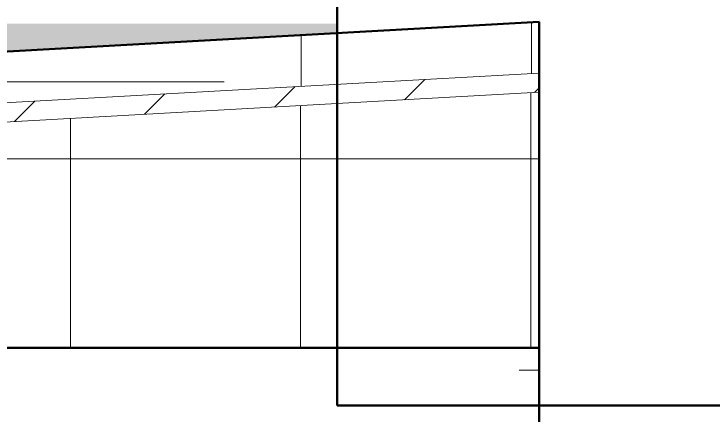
# Model space of a CAD drawing. Header units: inches. Extents: x -4169 to 1833, y -300 to 585.
# Drawn here: x -1953.85 to -1926.53, y -16.38 to -0.69 of the extents above; entities that cross this region are included whole.
import ezdxf

# ---------------------------------------------------------------- set-up
doc = ezdxf.new("R2010")
doc.units = ezdxf.units.IN
doc.header["$MEASUREMENT"] = 0
for name, color, linetype, lineweight in [('0-1', 7, 'Continuous', 5), ('A-FLOR-1', 53, 'Continuous', 50), ('A-FLOR-2', 192, 'Continuous', 50), ('A-FLOR-MCUT', 51, 'Continuous', 13), ('A-FLOR-PATT-1', 8, 'Continuous', 9)]:
    doc.layers.add(name, color=color, linetype=linetype, lineweight=lineweight)

# ---------------------------------------------------------------- blocks, each defined once
blk = doc.blocks.new('CTR - 2nd Phase_rvt-1-BUILDING SECTION - NORTH_SOUTH THRU PARKING RAMP - LOOKING WEST')
at = {"layer": 'A-FLOR-1'}
for p, q in [((-1941.224, 0), (-1941.224, -16)), ((-1941.224, -16), (-1910.948, -16))]:
    blk.add_line(p, q, dxfattribs=at)

msp = doc.modelspace()

# ---------------------------------------------------------------- hatches: boundary and pattern name
at = {"layer": 'A-FLOR-PATT-1'}
h = msp.add_hatch(dxfattribs=at)
h.set_pattern_fill('FP_11', color=256, style=0, pattern_type=2)
h.set_pattern_definition([(0, (-3769.654, 146.633), (24, 24), [24, -24]), (0, (-3769.654, 155.633), (24, 24), [24, -24]), (0, (-3769.654, 164.633), (24, 24), [24, -24]), (90, (-3766.654, 167.633), (-24, 24), [24, -24]), (90, (-3757.654, 167.633), (-24, 24), [24, -24]), (90, (-3748.654, 167.633), (-24, 24), [24, -24])])
h.paths.add_polyline_path([(-1989.63, -6.1443), (-1933.3237, -3.0031), (-1933.3237, -1), (-1989.6842, -4.1442), (-2025.1983, -4.1442), (-2099.3237, -1), (-2099.3237, -3.0018), (-2024.9123, -6.1443), (-1991.1451, -6.1443)], flags=0)
h = msp.add_hatch(dxfattribs=at)
h.set_pattern_fill('FP_17', color=256, style=0, pattern_type=2)
h.set_pattern_definition([(0, (-3769.654, -5.918), (15.36, 0.04), [1.267, -10.253, 1.267, -10.253, -61.44]), (0, (-3769.654, -5.918), (15.36, 0.04), [-23.04, 1.267, -21.773, 1.267, -10.253, -26.88]), (0, (-3769.654, -5.918), (15.36, 0.04), [-57.6, 1.267, -6.413, 1.267, -17.933]), (178.975, (-3763.894, -5.898), (-11.005652079, 0.11789535), [0.634, -5.127, 0.634, -5.127, -30.725]), (178.975, (-3763.894, -5.898), (-11.005652079, 0.11789535), [-11.522, 0.634, -10.888, 0.634, -5.127, -13.442]), (178.975, (-3763.894, -5.898), (-11.005652079, 0.11789535), [-28.805, 0.634, -3.207, 0.634, -8.968]), (181.025, (-3761.974, -5.818), (-4.3548896094, -0.1569282967), [0.634, -5.127, 0.634, -5.127, -30.725]), (181.025, (-3761.974, -5.818), (-4.3548896094, -0.1569282967), [-11.522, 0.634, -10.888, 0.634, -5.127, -13.442]), (181.025, (-3761.974, -5.818), (-4.3548896094, -0.1569282967), [-28.805, 0.634, -3.207, 0.634, -8.968])])
h.paths.add_polyline_path([(-2025.1983, -4.1442), (-2017.2237, -4.1442), (-2017.2237, -4), (-2015.713, -3.9761), (-2014.6343, -1.0671), (-2097.7411, -1.0671), (-2025.2386, -4.1425)], flags=0)
h.paths.add_polyline_path([(-1989.6842, -4.1442), (-1941.2237, -1.4407), (-1941.2237, -1.0671), (-2004.8431, -1.0671), (-2004.5128, -1.9337), (-2004.5128, -1.9338), (-2003.7254, -4), (-2002.2237, -4), (-2002.2237, -4.1442), (-1991.1451, -4.1442)], flags=0)
h.paths.add_polyline_path([(-2009.9737, -4), (-2009.4737, -3.979), (-2009.4737, -1.0671), (-2009.9737, -1.0671), (-2009.9737, -3.979)], flags=0)
h = msp.add_hatch(dxfattribs=at)
h.set_pattern_fill('FP_7', color=256, style=0, pattern_type=2)
h.set_pattern_definition([(0, (-3769.654, 146.633), (0, 4.798), []), (315, (-3769.654, 146.633), (4.7984266, 0), [6.786, -6.786]), (45, (-3769.654, 146.633), (4.7984266, 0), [6.786, -6.786])])
h.paths.add_polyline_path([(-1989.6097, -6.8944), (-1933.3237, -3.7543), (-1933.3237, -3.0031), (-1989.63, -6.1443), (-2025.2386, -6.1443), (-2099.3237, -3.0018), (-2099.3237, -3.7525), (-2024.9123, -6.8944), (-1991.1451, -6.8944)], flags=0)
h = msp.add_hatch(dxfattribs=at)
h.set_pattern_fill('FP_16', color=256, style=0, pattern_type=2)
h.set_pattern_definition([(0, (-3769.654, 146.633), (0, 9), []), (90, (-3769.654, 146.633), (-9, 6e-16), [])])
h.paths.add_polyline_path([(-2099.3237, -13.75), (-1933.3237, -13.75), (-1933.3237, -3.7543), (-1989.6097, -6.8944), (-2025.2537, -6.8944), (-2099.3237, -3.7525), (-2099.3237, -9.2364)], flags=0)
h = msp.add_hatch(dxfattribs=at)
h.set_pattern_fill('FP_1', color=256, style=0, pattern_type=2)
h.set_pattern_definition([(0, (-3769.654, 146.633), (30.72, 7.68), [1.267, -21.773, 1.267, -21.773, -122.88]), (0, (-3769.654, 146.633), (30.72, 7.68), [-46.08, 1.267, -44.813, 1.267, -21.773, -53.76]), (0, (-3769.654, 146.633), (30.72, 7.68), [-115.2, 1.267, -14.093, 1.267, -37.133]), (120, (-3758.134, 150.473), (-22.011075, 22.7643), [1.267, -21.773, 1.267, -21.773, -122.88]), (120, (-3758.134, 150.473), (-22.011075, 22.7643), [-46.08, 1.267, -44.813, 1.267, -21.773, -53.76]), (120, (-3758.134, 150.473), (-22.011075, 22.7643), [-115.2, 1.267, -14.093, 1.267, -37.133]), (240, (-3754.294, 165.833), (-8.708925, -30.4443), [1.267, -21.773, 1.267, -21.773, -122.88]), (240, (-3754.294, 165.833), (-8.708925, -30.4443), [-46.08, 1.267, -44.813, 1.267, -21.773, -53.76]), (240, (-3754.294, 165.833), (-8.708925, -30.4443), [-115.2, 1.267, -14.093, 1.267, -37.133])])
h.paths.add_polyline_path([(-2105.8237, -16.75), (-1933.3237, -16.75), (-1933.3237, -13.75), (-2105.8237, -13.75)], flags=0)

# ---------------------------------------------------------------- linework, layer by layer
at = {"layer": 'A-FLOR-2'}
for p, q in [((-1933.3237, -1), (-1989.6842, -4.1442)), ((-1933.3237, -26.75), (-1933.3237, -1)), ((-1933.3237, -13.75), (-2105.8237, -13.75))]:
    msp.add_line(p, q, dxfattribs=at)
at = {"layer": 'A-FLOR-MCUT'}
for p, q in [((-1933.3237, -3.0031), (-1989.63, -6.1443)), ((-1933.3237, -3.7543), (-1989.6097, -6.8944))]:
    msp.add_line(p, q, dxfattribs=at)

# ---------------------------------------------------------------- block references
at = {"layer": '0-1'}
msp.add_blockref('CTR - 2nd Phase_rvt-1-BUILDING SECTION - NORTH_SOUTH THRU PARKING RAMP - LOOKING WEST', (0, 0), dxfattribs=at)

doc.saveas('drawing.dxf')
